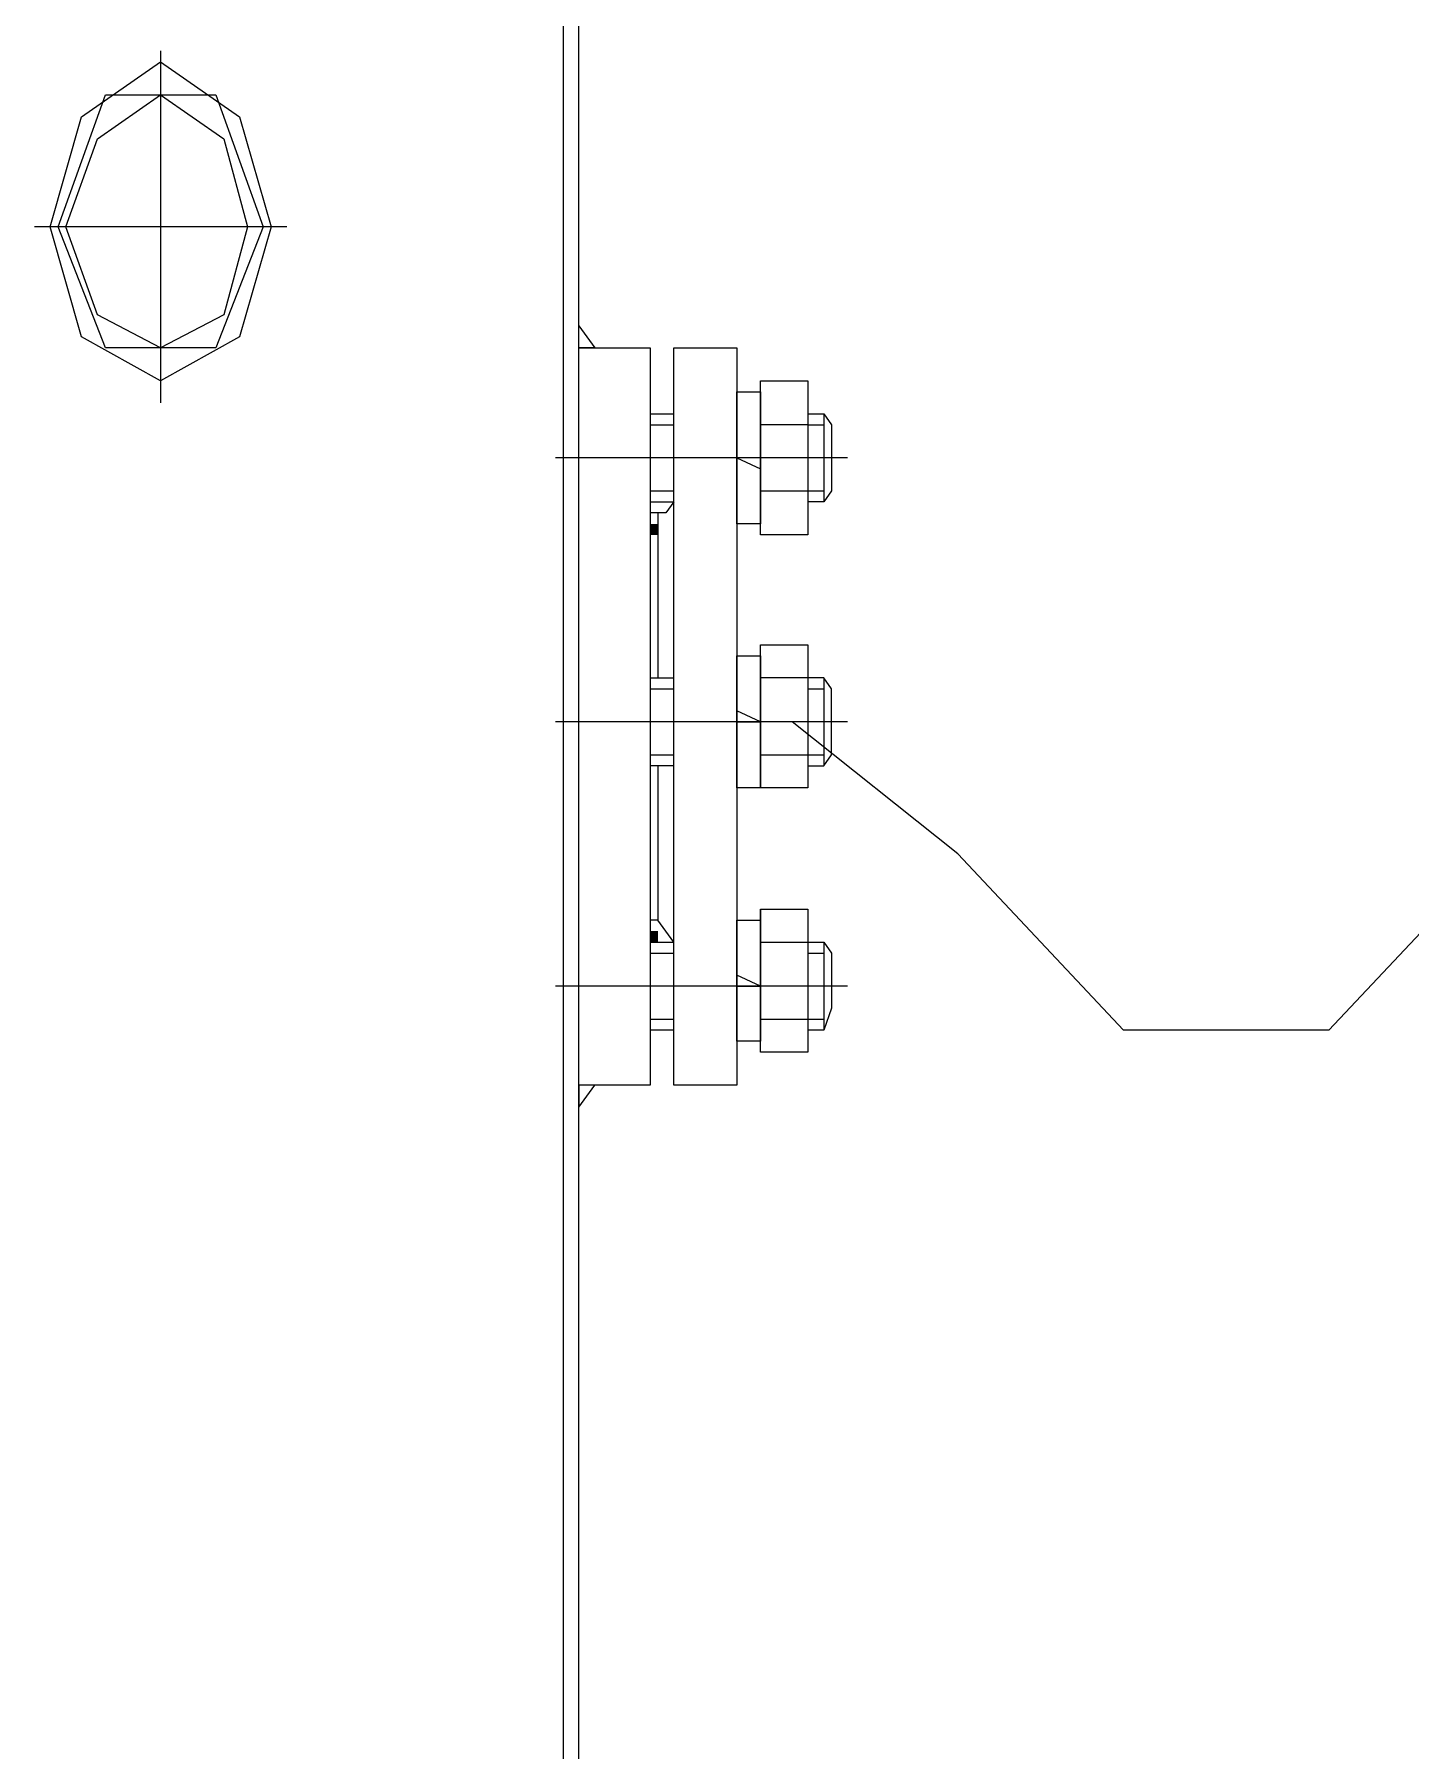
# Model space of a CAD drawing. Header units: inches. Extents: x 2435 to 7572, y 377 to 2555.
# Drawn here: x 6693 to 6810.6, y 1283.1 to 1429.7 of the extents above; entities that cross this region are included whole.
import ezdxf

# ---------------------------------------------------------------- set-up
doc = ezdxf.new("R2010")
doc.units = ezdxf.units.IN
doc.header["$MEASUREMENT"] = 0

msp = doc.modelspace()

# ---------------------------------------------------------------- hatches: boundary and pattern name
at = {"transparency": 33554559}
for points in [[(6746.25, 1386.92), (6745.58, 1386.92), (6745.58, 1387.86), (6746.25, 1387.86)], [(6746.25, 1352.14), (6745.58, 1352.14), (6745.58, 1353.08), (6746.25, 1353.08)]]:
    msp.add_hatch(color=256, dxfattribs=at).paths.add_polyline_path(points)

# ---------------------------------------------------------------- linework, layer by layer
at = {"lineweight": 5}
for p, q in [((6738.16, 1437.67), (6738.16, 1217.74)), ((6739.51, 1217.74), (6739.51, 1437.67)), ((6703.77, 1428.27), (6703.77, 1398.19)), ((6697.02, 1422.63), (6703.77, 1427.33)), ((6703.77, 1427.33), (6710.51, 1422.63)), ((6695, 1413.23), (6699.05, 1424.51)), ((6698.37, 1420.75), (6703.77, 1424.51)), ((6699.05, 1424.51), (6708.49, 1424.51)), ((6703.77, 1424.51), (6709.16, 1420.75)), ((6708.49, 1424.51), (6712.53, 1413.23)), ((6694.33, 1413.23), (6697.02, 1422.63)), ((6710.51, 1422.63), (6713.21, 1413.23)), ((6695.67, 1413.23), (6698.37, 1420.75)), ((6709.16, 1420.75), (6711.19, 1413.23)), ((6714.56, 1413.23), (6692.98, 1413.23)), ((6697.02, 1403.83), (6694.33, 1413.23)), ((6699.05, 1402.89), (6695, 1413.23)), ((6698.37, 1405.71), (6695.67, 1413.23)), ((6712.53, 1413.23), (6708.49, 1402.89)), ((6711.19, 1413.23), (6709.16, 1405.71)), ((6713.21, 1413.23), (6710.51, 1403.83)), ((6703.77, 1402.89), (6698.37, 1405.71)), ((6709.16, 1405.71), (6703.77, 1402.89)), ((6739.51, 1404.77), (6740.86, 1402.89)), ((6739.51, 1402.89), (6739.51, 1404.77)), ((6703.77, 1400.07), (6697.02, 1403.83)), ((6710.51, 1403.83), (6703.77, 1400.07)), ((6708.49, 1402.89), (6699.05, 1402.89)), ((6739.51, 1339.92), (6739.51, 1402.89)), ((6739.51, 1402.89), (6745.58, 1402.89)), ((6740.86, 1402.89), (6739.51, 1402.89)), ((6745.58, 1402.89), (6745.58, 1339.92)), ((6747.6, 1339.92), (6747.6, 1402.89)), ((6747.6, 1402.89), (6753, 1402.89)), ((6753, 1402.89), (6753, 1339.92)), ((6753, 1387.86), (6753, 1399.13)), ((6753, 1399.13), (6755.02, 1399.13)), ((6755.02, 1386.92), (6755.02, 1400.07)), ((6755.02, 1400.07), (6759.07, 1400.07)), ((6755.02, 1396.31), (6755.02, 1400.07)), ((6755.02, 1399.13), (6755.02, 1387.86)), ((6759.07, 1400.07), (6759.07, 1386.92)), ((6759.07, 1400.07), (6759.07, 1386.92)), ((6745.58, 1397.25), (6747.6, 1397.25)), ((6745.58, 1396.31), (6747.6, 1396.31)), ((6759.07, 1396.31), (6755.02, 1396.31)), ((6755.02, 1396.31), (6755.02, 1390.67)), ((6759.07, 1397.25), (6760.42, 1397.25)), ((6759.07, 1396.31), (6760.42, 1396.31)), ((6760.42, 1397.25), (6760.42, 1389.74)), ((6760.42, 1397.25), (6761.09, 1396.31)), ((6761.09, 1396.31), (6761.09, 1390.67)), ((6762.44, 1393.49), (6737.49, 1393.49)), ((6755.02, 1393.49), (6753, 1393.49)), ((6753, 1393.49), (6755.02, 1392.55)), ((6745.58, 1390.67), (6747.6, 1390.67)), ((6755.02, 1390.67), (6759.07, 1390.67)), ((6755.02, 1386.92), (6755.02, 1390.67)), ((6759.07, 1390.67), (6760.42, 1390.67)), ((6761.09, 1390.67), (6760.42, 1389.74)), ((6745.58, 1389.74), (6747.6, 1389.74)), ((6746.25, 1388.8), (6745.58, 1388.8)), ((6746.93, 1388.8), (6746.25, 1388.8)), ((6746.25, 1388.8), (6746.25, 1374.7)), ((6747.6, 1389.74), (6746.93, 1388.8)), ((6760.42, 1389.74), (6759.07, 1389.74)), ((6755.02, 1387.86), (6753, 1387.86)), ((6759.07, 1386.92), (6755.02, 1386.92)), ((6755.02, 1365.3), (6755.02, 1377.52)), ((6755.02, 1377.52), (6759.07, 1377.52)), ((6755.02, 1374.7), (6755.02, 1377.52)), ((6759.07, 1377.52), (6759.07, 1365.3)), ((6759.07, 1377.52), (6759.07, 1365.3)), ((6753, 1365.3), (6753, 1376.58)), ((6753, 1376.58), (6755.02, 1376.58)), ((6755.02, 1376.58), (6755.02, 1365.3)), ((6745.58, 1374.7), (6747.6, 1374.7)), ((6759.07, 1374.7), (6755.02, 1374.7)), ((6755.02, 1374.7), (6755.02, 1368.12)), ((6760.42, 1374.7), (6759.07, 1374.7)), ((6761.09, 1373.76), (6760.42, 1374.7)), ((6760.42, 1374.7), (6760.42, 1367.18)), ((6745.58, 1373.76), (6747.6, 1373.76)), ((6759.07, 1373.76), (6760.42, 1373.76)), ((6761.09, 1368.12), (6761.09, 1373.76)), ((6762.44, 1370.94), (6737.49, 1370.94)), ((6755.02, 1370.94), (6753, 1371.88)), ((6753, 1370.94), (6755.02, 1370.94)), ((6757.72, 1370.94), (6753, 1370.94)), ((6771.88, 1359.66), (6757.72, 1370.94)), ((6745.58, 1368.12), (6747.6, 1368.12)), ((6755.02, 1368.12), (6759.07, 1368.12)), ((6755.02, 1365.3), (6755.02, 1368.12)), ((6759.07, 1368.12), (6760.42, 1368.12)), ((6760.42, 1367.18), (6761.09, 1368.12)), ((6747.6, 1367.18), (6745.58, 1367.18)), ((6746.25, 1367.18), (6746.25, 1354.02)), ((6759.07, 1367.18), (6760.42, 1367.18)), ((6755.02, 1365.3), (6753, 1365.3)), ((6759.07, 1365.3), (6755.02, 1365.3)), ((6786.04, 1344.62), (6771.88, 1359.66)), ((6817.74, 1359.66), (6803.58, 1344.62)), ((6755.02, 1354.96), (6755.02, 1352.14)), ((6755.02, 1342.74), (6755.02, 1354.96)), ((6755.02, 1354.96), (6759.07, 1354.96)), ((6759.07, 1354.96), (6759.07, 1342.74)), ((6759.07, 1354.96), (6759.07, 1342.74)), ((6746.25, 1354.02), (6745.58, 1354.02)), ((6746.93, 1353.08), (6746.25, 1354.02)), ((6753, 1343.68), (6753, 1354.02)), ((6753, 1354.02), (6755.02, 1354.02)), ((6755.02, 1354.02), (6755.02, 1343.68)), ((6745.58, 1352.14), (6747.6, 1352.14)), ((6747.6, 1352.14), (6746.93, 1353.08)), ((6755.02, 1352.14), (6759.07, 1352.14)), ((6755.02, 1345.56), (6755.02, 1352.14)), ((6759.07, 1352.14), (6760.42, 1352.14)), ((6760.42, 1352.14), (6761.09, 1351.2)), ((6760.42, 1352.14), (6760.42, 1344.62)), ((6745.58, 1351.2), (6747.6, 1351.2)), ((6759.07, 1351.2), (6760.42, 1351.2)), ((6761.09, 1351.2), (6761.09, 1346.5)), ((6755.02, 1348.38), (6753, 1349.32)), ((6762.44, 1348.38), (6737.49, 1348.38)), ((6753, 1348.38), (6755.02, 1348.38)), ((6761.09, 1346.5), (6760.42, 1344.62)), ((6745.58, 1345.56), (6747.6, 1345.56)), ((6747.6, 1344.62), (6745.58, 1344.62)), ((6755.02, 1342.74), (6755.02, 1345.56)), ((6755.02, 1345.56), (6759.07, 1345.56)), ((6759.07, 1345.56), (6760.42, 1345.56)), ((6760.42, 1344.62), (6759.07, 1344.62)), ((6803.58, 1344.62), (6786.04, 1344.62)), ((6755.02, 1343.68), (6753, 1343.68)), ((6759.07, 1342.74), (6755.02, 1342.74)), ((6745.58, 1339.92), (6739.51, 1339.92)), ((6739.51, 1338.04), (6740.86, 1339.92)), ((6740.86, 1339.92), (6739.51, 1339.92)), ((6739.51, 1339.92), (6739.51, 1338.04)), ((6753, 1339.92), (6747.6, 1339.92))]:
    msp.add_line(p, q, dxfattribs=at)

doc.saveas('drawing.dxf')
